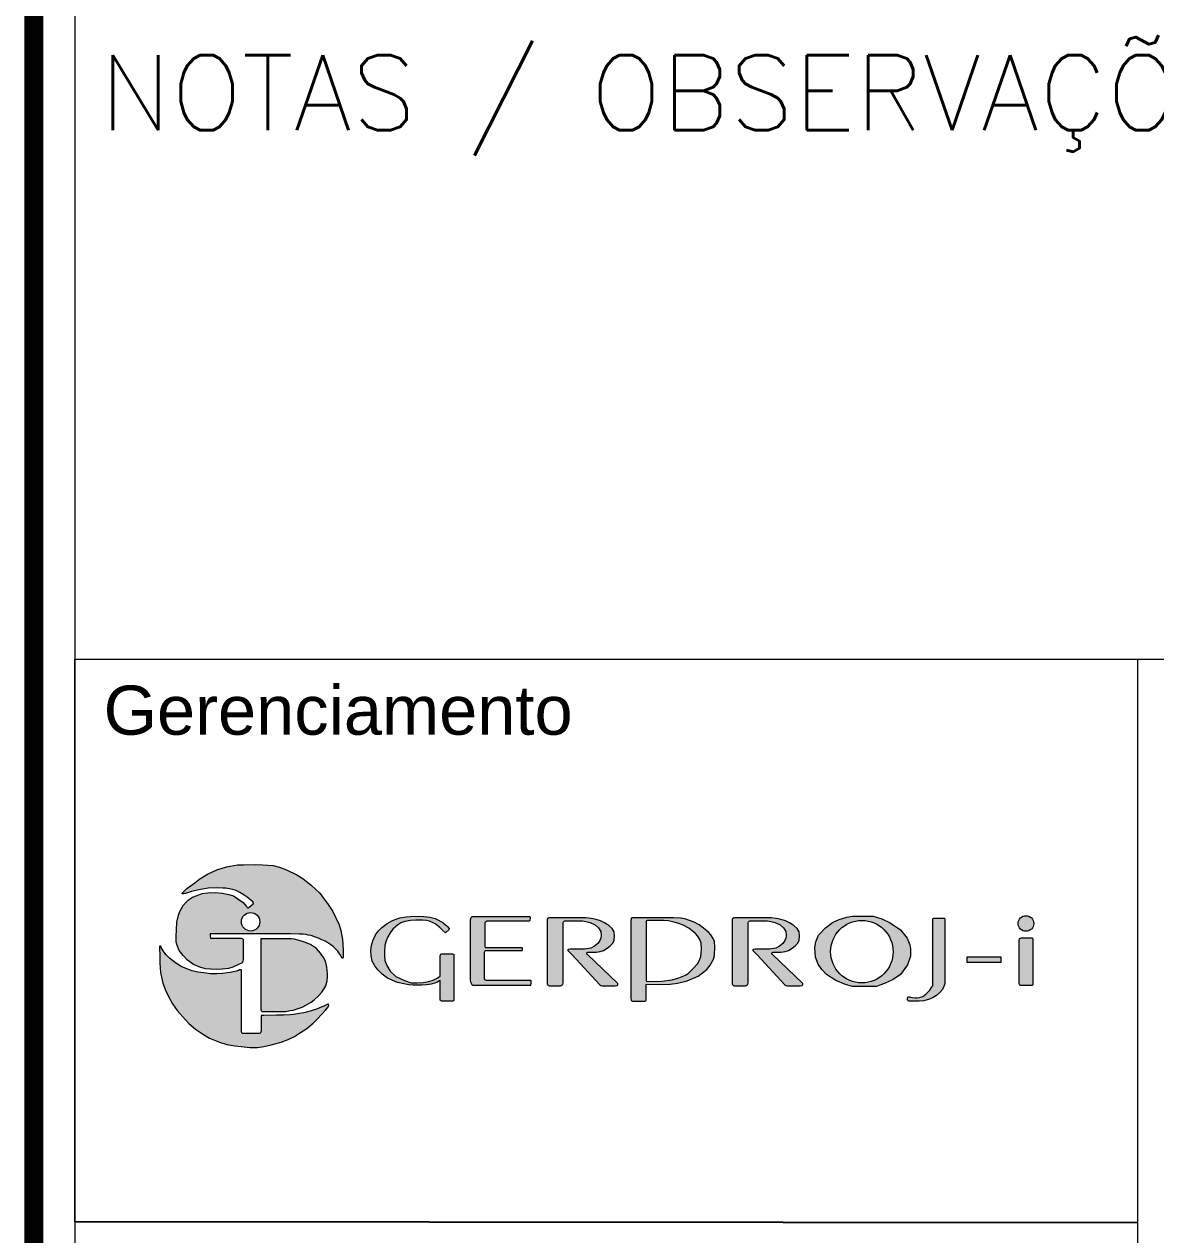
# Model space of a CAD drawing. Header units: inches. Extents: x 17515 to 34518, y -9122 to -4917.
# Drawn here: x 22530.1 to 22824.4, y -8389 to -8074.1 of the extents above; entities that cross this region are included whole.
import ezdxf

# ---------------------------------------------------------------- set-up
doc = ezdxf.new("R2010")
doc.units = ezdxf.units.IN
doc.header["$LTSCALE"] = 50
doc.header["$MEASUREMENT"] = 0
doc.layers.add('FOLHA', color=7, linetype='Continuous')
doc.layers.add('Gerporj 01', color=8, linetype='Continuous', lineweight=5)
doc.styles.add('A000', font='arial.ttf')
doc.styles.add('TEXTO1', font='romans.shx', dxfattribs={"width": 1.25, "height": 0.175})

# ---------------------------------------------------------------- blocks, each defined once
blk = doc.blocks.new('A$C67844AE1')
at = {"layer": 'Gerporj 01'}
h = blk.add_hatch(color=206, dxfattribs=at)
h.paths.add_polyline_path([(0.231, 1.544), (0.272, 1.585), (0.352, 1.642), (0.404, 1.683), (0.481, 1.729), (0.573, 1.773), (0.67, 1.804), (0.778, 1.822), (0.84, 1.824), (0.955, 1.825), (1.029, 1.822), (1.135, 1.817), (1.198, 1.801), (1.267, 1.774), (1.371, 1.722), (1.432, 1.685), (1.514, 1.618), (1.6, 1.54), (1.684, 1.428), (1.731, 1.357), (1.793, 1.223), (1.81, 1.166), (1.828, 1.076), (1.833, 0.973), (1.834, 0.94), (1.834, 0.909), (1.834, 0.897), (1.832, 0.893), (1.829, 0.892), (1.827, 0.892), (1.823, 0.895), (1.815, 0.907), (1.801, 0.931), (1.791, 0.945), (1.781, 0.96), (1.765, 0.977), (1.754, 0.988), (1.733, 1.006), (1.711, 1.025), (1.682, 1.044), (1.655, 1.06), (1.639, 1.067), (1.621, 1.075), (1.594, 1.088), (1.559, 1.102), (1.516, 1.116), (1.485, 1.122), (1.466, 1.126), (1.436, 1.13), (1.396, 1.132), (1.308, 1.134), (0.518, 1.134), (0.515, 1.134), (0.511, 1.134), (0.509, 1.133), (0.507, 1.129), (0.507, 1.121), (0.507, 1.107), (0.508, 1.094), (0.51, 1.09), (0.515, 1.088), (0.52, 1.089), (0.523, 1.09), (0.807, 1.09), (0.817, 1.089), (0.827, 1.087), (0.832, 1.082), (0.834, 1.076), (0.834, 0.873), (0.833, 0.86), (0.83, 0.851), (0.824, 0.843), (0.734, 0.802), (0.689, 0.788), (0.627, 0.782), (0.573, 0.779), (0.512, 0.781), (0.461, 0.786), (0.402, 0.801), (0.339, 0.829), (0.28, 0.871), (0.236, 0.916), (0.198, 0.969), (0.173, 1.027), (0.168, 1.057), (0.165, 1.104), (0.169, 1.176), (0.174, 1.25), (0.189, 1.321), (0.202, 1.356), (0.235, 1.416), (0.265, 1.451), (0.29, 1.472), (0.33, 1.499), (0.376, 1.517), (0.427, 1.537), (0.484, 1.543), (0.556, 1.545), (0.626, 1.541), (0.694, 1.527), (0.739, 1.512), (0.782, 1.483), (0.834, 1.445), (0.866, 1.411), (0.874, 1.401), (0.88, 1.394), (0.886, 1.393), (0.897, 1.399), (0.937, 1.434), (0.94, 1.443), (0.932, 1.454), (0.877, 1.499), (0.844, 1.52), (0.801, 1.547), (0.771, 1.563), (0.755, 1.569), (0.73, 1.576), (0.7, 1.584), (0.664, 1.589), (0.631, 1.591), (0.569, 1.592), (0.487, 1.589), (0.409, 1.578), (0.319, 1.555), (0.26, 1.536), (0.251, 1.535), (0.24, 1.533), (0.231, 1.532), (0.228, 1.535), (0.228, 1.539)])
edge = h.paths.add_edge_path(flags=16)
edge.add_arc((0.91, 1.254), 0.092, 0, 360)
at = {"layer": 'Gerporj 01', "true_color": 0x080808}
for points in [[(2.897, 1.179), (2.854, 1.144), (2.827, 1.171), (2.8, 1.198), (2.753, 1.232), (2.724, 1.246), (2.696, 1.26), (2.666, 1.267), (2.626, 1.27), (2.559, 1.27), (2.507, 1.268), (2.449, 1.257), (2.411, 1.244), (2.379, 1.224), (2.33, 1.179), (2.304, 1.143), (2.279, 1.104), (2.263, 1.064), (2.25, 1.018), (2.246, 0.959), (2.245, 0.916), (2.25, 0.869), (2.27, 0.819), (2.304, 0.76), (2.359, 0.707), (2.445, 0.667), (2.514, 0.646), (2.574, 0.646), (2.637, 0.649), (2.689, 0.657), (2.731, 0.672), (2.765, 0.687), (2.793, 0.705), (2.803, 0.712), (2.803, 0.917), (2.806, 0.925), (2.81, 0.931), (2.816, 0.933), (2.926, 0.933), (2.934, 0.931), (2.939, 0.928), (2.94, 0.923), (2.94, 0.474), (2.939, 0.469), (2.935, 0.464), (2.929, 0.461), (2.821, 0.461), (2.814, 0.463), (2.808, 0.467), (2.803, 0.472), (2.803, 0.656), (2.803, 0.669), (2.797, 0.664), (2.779, 0.653), (2.756, 0.644), (2.713, 0.631), (2.667, 0.625), (2.62, 0.622), (2.534, 0.62), (2.488, 0.624), (2.439, 0.633), (2.375, 0.649), (2.276, 0.692), (2.224, 0.731), (2.179, 0.773), (2.149, 0.813), (2.123, 0.861), (2.113, 0.914), (2.111, 0.967), (2.117, 1.016), (2.129, 1.065), (2.157, 1.123), (2.188, 1.164), (2.22, 1.196), (2.273, 1.236), (2.327, 1.266), (2.399, 1.293), (2.463, 1.303), (2.539, 1.309), (2.638, 1.307), (2.698, 1.3), (2.751, 1.287), (2.787, 1.271), (2.832, 1.243), (2.873, 1.211)], [(3.103, 1.259), (3.103, 0.674), (3.105, 0.653), (3.11, 0.64), (3.118, 0.629), (3.129, 0.621), (3.689, 0.621), (3.706, 0.622), (3.708, 0.627), (3.709, 0.635), (3.71, 0.656), (3.709, 0.664), (3.706, 0.667), (3.7, 0.669), (3.266, 0.669), (3.256, 0.67), (3.251, 0.675), (3.246, 0.685), (3.244, 0.697), (3.244, 0.942), (3.246, 0.953), (3.249, 0.961), (3.256, 0.966), (3.61, 0.966), (3.621, 0.967), (3.624, 0.973), (3.625, 0.981), (3.624, 0.99), (3.622, 0.993), (3.621, 0.994), (3.618, 0.994), (3.264, 0.994), (3.259, 0.995), (3.255, 0.997), (3.253, 1), (3.251, 1.005), (3.25, 1.01), (3.25, 1.016), (3.25, 1.238), (3.251, 1.244), (3.255, 1.252), (3.26, 1.258), (3.267, 1.265), (3.685, 1.265), (3.692, 1.265), (3.696, 1.266), (3.7, 1.268), (3.702, 1.271), (3.704, 1.29), (3.704, 1.296), (3.702, 1.3), (3.7, 1.301), (3.697, 1.303), (3.119, 1.303), (3.114, 1.3), (3.111, 1.297), (3.109, 1.293), (3.106, 1.287), (3.104, 1.28), (3.103, 1.27)], [(3.871, 1.279), (3.871, 0.635), (3.872, 0.627), (3.876, 0.623), (3.882, 0.619), (3.891, 0.615), (4.002, 0.615), (4.011, 0.617), (4.019, 0.623), (4.026, 0.631), (4.03, 0.644), (4.03, 1.228), (4.03, 1.241), (4.031, 1.248), (4.034, 1.255), (4.039, 1.259), (4.047, 1.262), (4.223, 1.262), (4.257, 1.258), (4.3, 1.247), (4.35, 1.225), (4.383, 1.194), (4.406, 1.158), (4.409, 1.117), (4.406, 1.089), (4.397, 1.068), (4.376, 1.038), (4.344, 1.011), (4.305, 0.991), (4.243, 0.98), (4.164, 0.98), (4.099, 0.98), (4.087, 0.979), (4.081, 0.978), (4.077, 0.973), (4.077, 0.97), (4.078, 0.966), (4.119, 0.925), (4.397, 0.626), (4.405, 0.619), (4.418, 0.615), (4.55, 0.615), (4.568, 0.617), (4.572, 0.622), (4.576, 0.629), (4.576, 0.637), (4.574, 0.642), (4.273, 0.927), (4.267, 0.932), (4.266, 0.936), (4.266, 0.94), (4.268, 0.943), (4.271, 0.947), (4.277, 0.95), (4.285, 0.95), (4.36, 0.951), (4.398, 0.956), (4.434, 0.969), (4.47, 0.99), (4.499, 1.013), (4.525, 1.042), (4.539, 1.069), (4.542, 1.114), (4.539, 1.154), (4.518, 1.188), (4.49, 1.213), (4.47, 1.227), (4.443, 1.245), (4.403, 1.263), (4.371, 1.274), (4.328, 1.284), (4.308, 1.288), (4.257, 1.293), (3.908, 1.293), (3.893, 1.293), (3.887, 1.293), (3.882, 1.291), (3.879, 1.289), (3.875, 1.286), (3.873, 1.284), (3.871, 1.282)], [(5.718, 1.279), (5.718, 0.635), (5.719, 0.627), (5.723, 0.623), (5.729, 0.619), (5.738, 0.615), (5.849, 0.615), (5.858, 0.617), (5.866, 0.623), (5.873, 0.631), (5.877, 0.644), (5.877, 1.228), (5.877, 1.241), (5.878, 1.248), (5.881, 1.255), (5.886, 1.259), (5.894, 1.262), (6.07, 1.262), (6.104, 1.258), (6.148, 1.247), (6.197, 1.225), (6.23, 1.194), (6.253, 1.158), (6.256, 1.117), (6.253, 1.089), (6.244, 1.068), (6.223, 1.038), (6.191, 1.011), (6.152, 0.991), (6.091, 0.98), (6.011, 0.98), (5.946, 0.98), (5.935, 0.979), (5.928, 0.978), (5.924, 0.973), (5.924, 0.97), (5.925, 0.966), (5.966, 0.925), (6.244, 0.626), (6.252, 0.619), (6.265, 0.615), (6.397, 0.615), (6.415, 0.617), (6.419, 0.622), (6.423, 0.629), (6.423, 0.637), (6.421, 0.642), (6.12, 0.927), (6.114, 0.932), (6.113, 0.936), (6.113, 0.94), (6.115, 0.943), (6.118, 0.947), (6.124, 0.95), (6.132, 0.95), (6.207, 0.951), (6.246, 0.956), (6.281, 0.969), (6.317, 0.99), (6.346, 1.013), (6.372, 1.042), (6.386, 1.069), (6.389, 1.114), (6.386, 1.154), (6.365, 1.188), (6.337, 1.213), (6.317, 1.227), (6.29, 1.245), (6.25, 1.263), (6.218, 1.274), (6.175, 1.284), (6.155, 1.288), (6.105, 1.293), (5.755, 1.293), (5.74, 1.293), (5.734, 1.293), (5.729, 1.291), (5.726, 1.289), (5.723, 1.286), (5.72, 1.284), (5.718, 1.282)], [(7.728, 1.29), (7.824, 1.29), (7.833, 1.289), (7.837, 1.287), (7.839, 1.284), (7.841, 1.279), (7.841, 0.65), (7.839, 0.639), (7.831, 0.607), (7.816, 0.579), (7.79, 0.547), (7.758, 0.519), (7.723, 0.499), (7.688, 0.48), (7.632, 0.464), (7.584, 0.462), (7.512, 0.463), (7.48, 0.463), (7.475, 0.465), (7.471, 0.47), (7.468, 0.476), (7.467, 0.487), (7.467, 0.496), (7.471, 0.501), (7.476, 0.504), (7.486, 0.504), (7.499, 0.5), (7.515, 0.498), (7.544, 0.496), (7.565, 0.496), (7.585, 0.497), (7.599, 0.5), (7.619, 0.509), (7.637, 0.522), (7.651, 0.533), (7.674, 0.554), (7.689, 0.572), (7.699, 0.587), (7.712, 0.606), (7.717, 0.611), (7.719, 0.614), (7.72, 0.617), (7.72, 1.28), (7.721, 1.282), (7.721, 1.283), (7.721, 1.284), (7.722, 1.285), (7.723, 1.286), (7.723, 1.287), (7.725, 1.288), (7.726, 1.289), (7.727, 1.29)], [(8.063, 0.903), (8.4, 0.903), (8.4, 0.847), (8.063, 0.847)]]:
    blk.add_hatch(color=18, dxfattribs=at).paths.add_polyline_path(points)
h = blk.add_hatch(color=18, dxfattribs=at)
h.paths.add_polyline_path([(4.859, 1.239), (4.859, 0.677), (4.86, 0.669), (4.863, 0.661), (4.876, 0.659), (5.015, 0.661), (5.118, 0.674), (5.186, 0.695), (5.253, 0.72), (5.281, 0.74), (5.329, 0.787), (5.371, 0.834), (5.391, 0.87), (5.404, 0.906), (5.409, 0.936), (5.412, 0.985), (5.407, 1.042), (5.396, 1.076), (5.37, 1.114), (5.35, 1.137), (5.317, 1.165), (5.284, 1.189), (5.229, 1.22), (5.185, 1.238), (5.149, 1.248), (5.08, 1.264), (5.035, 1.267), (4.876, 1.267), (4.867, 1.267), (4.862, 1.265), (4.859, 1.262)], flags=16)
h.paths.add_polyline_path([(4.707, 1.266), (4.707, 0.487), (4.708, 0.475), (4.71, 0.467), (4.715, 0.464), (4.723, 0.461), (4.84, 0.461), (4.85, 0.462), (4.855, 0.465), (4.86, 0.471), (4.86, 0.63), (5.009, 0.628), (5.099, 0.631), (5.17, 0.642), (5.269, 0.664), (5.378, 0.712), (5.463, 0.779), (5.498, 0.822), (5.531, 0.88), (5.542, 0.919), (5.544, 1.005), (5.541, 1.056), (5.529, 1.086), (5.505, 1.123), (5.482, 1.149), (5.431, 1.191), (5.388, 1.222), (5.337, 1.25), (5.292, 1.268), (5.246, 1.282), (5.205, 1.29), (5.13, 1.294), (4.748, 1.294), (4.736, 1.294), (4.717, 1.293), (4.712, 1.291), (4.71, 1.288), (4.709, 1.284), (4.708, 1.277)])
h = blk.add_hatch(color=18, dxfattribs=at)
edge = h.paths.add_edge_path(flags=16)
edge.add_arc((7.012, 0.956), 0.312, 0, 360)
h.paths.add_polyline_path([(7.125, 1.309), (7.211, 1.282), (7.296, 1.244), (7.398, 1.175), (7.465, 1.09), (7.49, 1.025), (7.496, 0.984), (7.497, 0.91), (7.469, 0.823), (7.399, 0.729), (7.323, 0.677), (7.237, 0.638), (7.192, 0.622), (7.157, 0.609), (6.919, 0.609), (6.849, 0.629), (6.751, 0.669), (6.659, 0.728), (6.614, 0.779), (6.576, 0.832), (6.549, 0.902), (6.544, 0.998), (6.553, 1.054), (6.579, 1.12), (6.649, 1.195), (6.719, 1.248), (6.787, 1.278), (6.861, 1.301), (6.917, 1.309)])
at = {"layer": 'Gerporj 01'}
h = blk.add_hatch(color=206, dxfattribs=at)
h.paths.add_polyline_path([(8.58, 1.053), (8.58, 0.658), (8.58, 0.639), (8.581, 0.631), (8.584, 0.627), (8.59, 0.622), (8.6, 0.62), (8.708, 0.62), (8.716, 0.62), (8.719, 0.623), (8.722, 0.628), (8.723, 0.633), (8.723, 1.064), (8.723, 1.073), (8.723, 1.078), (8.721, 1.083), (8.717, 1.087), (8.714, 1.089), (8.602, 1.089), (8.597, 1.088), (8.592, 1.088), (8.588, 1.086), (8.585, 1.084), (8.583, 1.08), (8.581, 1.076), (8.58, 1.071)])
edge = h.paths.add_edge_path()
edge.add_arc((8.65, 1.237), 0.0781, 0, 360)
h = blk.add_hatch(color=206, dxfattribs=at)
h.paths.add_polyline_path([(1.011, 1.079), (1.011, 0.381), (1.012, 0.376), (1.014, 0.369), (1.017, 0.364), (1.022, 0.36), (1.028, 0.358), (1.208, 0.358), (1.261, 0.359), (1.303, 0.367), (1.334, 0.373), (1.373, 0.385), (1.426, 0.402), (1.468, 0.426), (1.514, 0.453), (1.544, 0.476), (1.586, 0.515), (1.622, 0.553), (1.642, 0.582), (1.661, 0.615), (1.673, 0.665), (1.677, 0.707), (1.677, 0.736), (1.67, 0.802), (1.657, 0.861), (1.637, 0.898), (1.609, 0.942), (1.566, 0.988), (1.508, 1.026), (1.449, 1.051), (1.394, 1.068), (1.344, 1.079), (1.315, 1.085), (1.062, 1.085), (1.036, 1.085), (1.024, 1.085), (1.021, 1.085), (1.018, 1.085), (1.016, 1.084), (1.013, 1.083), (1.012, 1.082), (1.011, 1.081)])
h.paths.add_polyline_path([(0.012, 1.01), (0.01, 1.012), (0.003, 1.011), (0.001, 1.008), (0.001, 1.001), (0, 0.984), (0.002, 0.923), (0.002, 0.842), (0.011, 0.748), (0.02, 0.7), (0.034, 0.642), (0.061, 0.573), (0.093, 0.503), (0.131, 0.435), (0.177, 0.37), (0.233, 0.306), (0.292, 0.24), (0.358, 0.183), (0.438, 0.128), (0.501, 0.092), (0.598, 0.052), (0.674, 0.028), (0.752, 0.014), (0.817, 0.008), (0.904, 0), (0.98, 0), (1.042, 0.009), (1.116, 0.025), (1.215, 0.051), (1.284, 0.078), (1.347, 0.108), (1.399, 0.143), (1.47, 0.189), (1.533, 0.241), (1.574, 0.283), (1.622, 0.333), (1.656, 0.373), (1.676, 0.395), (1.686, 0.409), (1.69, 0.421), (1.689, 0.427), (1.688, 0.43), (1.684, 0.431), (1.68, 0.43), (1.673, 0.428), (1.666, 0.425), (1.654, 0.419), (1.642, 0.413), (1.615, 0.401), (1.569, 0.383), (1.516, 0.364), (1.469, 0.351), (1.442, 0.345), (1.398, 0.339), (1.339, 0.329), (1.306, 0.324), (1.243, 0.322), (1.168, 0.321), (1.041, 0.32), (1.03, 0.32), (1.02, 0.32), (1.019, 0.32), (1.017, 0.319), (1.016, 0.317), (1.015, 0.315), (1.014, 0.313), (1.014, 0.171), (1.014, 0.166), (1.013, 0.157), (1.01, 0.145), (1.005, 0.141), (0.999, 0.139), (0.993, 0.139), (0.836, 0.139), (0.83, 0.14), (0.824, 0.143), (0.821, 0.147), (0.82, 0.158), (0.82, 0.765), (0.82, 0.77), (0.818, 0.772), (0.814, 0.775), (0.807, 0.774), (0.799, 0.773), (0.789, 0.769), (0.768, 0.76), (0.739, 0.755), (0.707, 0.747), (0.676, 0.744), (0.633, 0.738), (0.571, 0.735), (0.508, 0.734), (0.442, 0.743), (0.383, 0.752), (0.328, 0.766), (0.291, 0.777), (0.215, 0.808), (0.16, 0.843), (0.099, 0.892), (0.068, 0.925), (0.042, 0.955), (0.021, 0.99)])
at = {"layer": 'Gerporj 01', "color": 206}
for points in [[(0.231, 1.544), (0.272, 1.585), (0.352, 1.642), (0.404, 1.683), (0.481, 1.729), (0.573, 1.773), (0.67, 1.804), (0.778, 1.822), (0.84, 1.824), (0.955, 1.825), (1.029, 1.822), (1.135, 1.817), (1.198, 1.801), (1.267, 1.774), (1.371, 1.722), (1.432, 1.685), (1.514, 1.618), (1.6, 1.54), (1.684, 1.428), (1.731, 1.357), (1.793, 1.223), (1.81, 1.166), (1.828, 1.076), (1.833, 0.973), (1.834, 0.94), (1.834, 0.909), (1.834, 0.897), (1.832, 0.893), (1.829, 0.892), (1.827, 0.892), (1.823, 0.895), (1.815, 0.907), (1.801, 0.931), (1.791, 0.945), (1.781, 0.96), (1.765, 0.977), (1.754, 0.988), (1.733, 1.006), (1.711, 1.025), (1.682, 1.044), (1.655, 1.06), (1.639, 1.067), (1.621, 1.075), (1.594, 1.088), (1.559, 1.102), (1.516, 1.116), (1.485, 1.122), (1.466, 1.126), (1.436, 1.13), (1.396, 1.132), (1.308, 1.134), (0.518, 1.134), (0.515, 1.134), (0.511, 1.134), (0.509, 1.133), (0.507, 1.129), (0.507, 1.121), (0.507, 1.107), (0.508, 1.094), (0.51, 1.09), (0.515, 1.088), (0.52, 1.089), (0.523, 1.09), (0.807, 1.09), (0.817, 1.089), (0.827, 1.087), (0.832, 1.082), (0.834, 1.076), (0.834, 0.873), (0.833, 0.86), (0.83, 0.851), (0.824, 0.843), (0.734, 0.802), (0.689, 0.788), (0.627, 0.782), (0.573, 0.779), (0.512, 0.781), (0.461, 0.786), (0.402, 0.801), (0.339, 0.829), (0.28, 0.871), (0.236, 0.916), (0.198, 0.969), (0.173, 1.027), (0.168, 1.057), (0.165, 1.104), (0.169, 1.176), (0.174, 1.25), (0.189, 1.321), (0.202, 1.356), (0.235, 1.416), (0.265, 1.451), (0.29, 1.472), (0.33, 1.499), (0.376, 1.517), (0.427, 1.537), (0.484, 1.543), (0.556, 1.545), (0.626, 1.541), (0.694, 1.527), (0.739, 1.512), (0.782, 1.483), (0.834, 1.445), (0.866, 1.411), (0.874, 1.401), (0.88, 1.394), (0.886, 1.393), (0.897, 1.399), (0.937, 1.434), (0.94, 1.443), (0.932, 1.454), (0.877, 1.499), (0.844, 1.52), (0.801, 1.547), (0.771, 1.563), (0.755, 1.569), (0.73, 1.576), (0.7, 1.584), (0.664, 1.589), (0.631, 1.591), (0.569, 1.592), (0.487, 1.589), (0.409, 1.578), (0.319, 1.555), (0.26, 1.536), (0.251, 1.535), (0.24, 1.533), (0.231, 1.532), (0.228, 1.535), (0.228, 1.539), (0.231, 1.544)], [(8.58, 1.053), (8.58, 0.658), (8.58, 0.639), (8.581, 0.631), (8.584, 0.627), (8.59, 0.622), (8.6, 0.62), (8.708, 0.62), (8.716, 0.62), (8.719, 0.623), (8.722, 0.628), (8.723, 0.633), (8.723, 1.064), (8.723, 1.073), (8.723, 1.078), (8.721, 1.083), (8.717, 1.087), (8.714, 1.089), (8.602, 1.089), (8.597, 1.088), (8.592, 1.088), (8.588, 1.086), (8.585, 1.084), (8.583, 1.08), (8.581, 1.076), (8.58, 1.071), (8.58, 1.053)], [(0.012, 1.01), (0.01, 1.012), (0.003, 1.011), (0.001, 1.008), (0.001, 1.001), (0, 0.984), (0.002, 0.923), (0.002, 0.842), (0.011, 0.748), (0.02, 0.7), (0.034, 0.642), (0.061, 0.573), (0.093, 0.503), (0.131, 0.435), (0.177, 0.37), (0.233, 0.306), (0.292, 0.24), (0.358, 0.183), (0.438, 0.128), (0.501, 0.092), (0.598, 0.052), (0.674, 0.028), (0.752, 0.014), (0.817, 0.008), (0.904, 0), (0.98, 0), (1.042, 0.009), (1.116, 0.025), (1.215, 0.051), (1.284, 0.078), (1.347, 0.108), (1.399, 0.143), (1.47, 0.189), (1.533, 0.241), (1.574, 0.283), (1.622, 0.333), (1.656, 0.373), (1.676, 0.395), (1.686, 0.409), (1.69, 0.421), (1.689, 0.427), (1.688, 0.43), (1.684, 0.431), (1.68, 0.43), (1.673, 0.428), (1.666, 0.425), (1.654, 0.419), (1.642, 0.413), (1.615, 0.401), (1.569, 0.383), (1.516, 0.364), (1.469, 0.351), (1.442, 0.345), (1.398, 0.339), (1.339, 0.329), (1.306, 0.324), (1.243, 0.322), (1.168, 0.321), (1.041, 0.32), (1.03, 0.32), (1.02, 0.32), (1.019, 0.32), (1.017, 0.319), (1.016, 0.317), (1.015, 0.315), (1.014, 0.313), (1.014, 0.171), (1.014, 0.166), (1.013, 0.157), (1.01, 0.145), (1.005, 0.141), (0.999, 0.139), (0.993, 0.139), (0.836, 0.139), (0.83, 0.14), (0.824, 0.143), (0.821, 0.147), (0.82, 0.158), (0.82, 0.765), (0.82, 0.77), (0.818, 0.772), (0.814, 0.775), (0.807, 0.774), (0.799, 0.773), (0.789, 0.769), (0.768, 0.76), (0.739, 0.755), (0.707, 0.747), (0.676, 0.744), (0.633, 0.738), (0.571, 0.735), (0.508, 0.734), (0.442, 0.743), (0.383, 0.752), (0.328, 0.766), (0.291, 0.777), (0.215, 0.808), (0.16, 0.843), (0.099, 0.892), (0.068, 0.925), (0.042, 0.955), (0.021, 0.99), (0.012, 1.01)], [(1.011, 1.079), (1.011, 0.381), (1.012, 0.376), (1.014, 0.369), (1.017, 0.364), (1.022, 0.36), (1.028, 0.358), (1.208, 0.358), (1.261, 0.359), (1.303, 0.367), (1.334, 0.373), (1.373, 0.385), (1.426, 0.402), (1.468, 0.426), (1.514, 0.453), (1.544, 0.476), (1.586, 0.515), (1.622, 0.553), (1.642, 0.582), (1.661, 0.615), (1.673, 0.665), (1.677, 0.707), (1.677, 0.736), (1.67, 0.802), (1.657, 0.861), (1.637, 0.898), (1.609, 0.942), (1.566, 0.988), (1.508, 1.026), (1.449, 1.051), (1.394, 1.068), (1.344, 1.079), (1.315, 1.085), (1.062, 1.085), (1.036, 1.085), (1.024, 1.085), (1.021, 1.085), (1.018, 1.085), (1.016, 1.084), (1.013, 1.083), (1.012, 1.082), (1.011, 1.081), (1.011, 1.079)]]:
    blk.add_lwpolyline(points, dxfattribs=at)
at = {"layer": 'Gerporj 01'}
for points in [[(2.897, 1.179), (2.854, 1.144), (2.827, 1.171), (2.8, 1.198), (2.753, 1.232), (2.724, 1.246), (2.696, 1.26), (2.666, 1.267), (2.626, 1.27), (2.559, 1.27), (2.507, 1.268), (2.449, 1.257), (2.411, 1.244), (2.379, 1.224), (2.33, 1.179), (2.304, 1.143), (2.279, 1.104), (2.263, 1.064), (2.25, 1.018), (2.246, 0.959), (2.245, 0.916), (2.25, 0.869), (2.27, 0.819), (2.304, 0.76), (2.359, 0.707), (2.445, 0.667), (2.514, 0.646), (2.574, 0.646), (2.637, 0.649), (2.689, 0.657), (2.731, 0.672), (2.765, 0.687), (2.793, 0.705), (2.793, 0.705), (2.803, 0.712), (2.803, 0.917), (2.806, 0.925), (2.81, 0.931), (2.816, 0.933), (2.926, 0.933), (2.934, 0.931), (2.939, 0.928), (2.94, 0.923), (2.94, 0.474), (2.939, 0.469), (2.935, 0.464), (2.929, 0.461), (2.821, 0.461), (2.814, 0.463), (2.808, 0.467), (2.803, 0.472), (2.803, 0.656), (2.803, 0.669), (2.797, 0.664), (2.779, 0.653), (2.756, 0.644), (2.713, 0.631), (2.667, 0.625), (2.62, 0.622), (2.534, 0.62), (2.488, 0.624), (2.439, 0.633), (2.375, 0.649), (2.276, 0.692), (2.224, 0.731), (2.179, 0.773), (2.149, 0.813), (2.123, 0.861), (2.113, 0.914), (2.111, 0.967), (2.117, 1.016), (2.129, 1.065), (2.157, 1.123), (2.188, 1.164), (2.22, 1.196), (2.273, 1.236), (2.327, 1.266), (2.399, 1.293), (2.463, 1.303), (2.539, 1.309), (2.638, 1.307), (2.698, 1.3), (2.751, 1.287), (2.787, 1.271), (2.832, 1.243), (2.873, 1.211), (2.897, 1.179)], [(3.103, 1.259), (3.103, 0.674), (3.105, 0.653), (3.11, 0.64), (3.118, 0.629), (3.129, 0.621), (3.689, 0.621), (3.706, 0.622), (3.708, 0.627), (3.709, 0.635), (3.71, 0.656), (3.709, 0.664), (3.706, 0.667), (3.7, 0.669), (3.266, 0.669), (3.256, 0.67), (3.251, 0.675), (3.246, 0.685), (3.244, 0.697), (3.244, 0.942), (3.246, 0.953), (3.249, 0.961), (3.256, 0.966), (3.61, 0.966), (3.621, 0.967), (3.624, 0.973), (3.625, 0.981), (3.624, 0.99), (3.622, 0.993), (3.621, 0.994), (3.618, 0.994), (3.264, 0.994), (3.259, 0.995), (3.255, 0.997), (3.253, 1), (3.251, 1.005), (3.25, 1.01), (3.25, 1.016), (3.25, 1.238), (3.251, 1.244), (3.255, 1.252), (3.26, 1.258), (3.267, 1.265), (3.685, 1.265), (3.692, 1.265), (3.696, 1.266), (3.7, 1.268), (3.702, 1.271), (3.704, 1.29), (3.704, 1.296), (3.702, 1.3), (3.7, 1.301), (3.697, 1.303), (3.119, 1.303), (3.114, 1.3), (3.111, 1.297), (3.109, 1.293), (3.106, 1.287), (3.104, 1.28), (3.103, 1.27), (3.103, 1.259)], [(3.871, 1.279), (3.871, 0.635), (3.872, 0.627), (3.876, 0.623), (3.882, 0.619), (3.891, 0.615), (4.002, 0.615), (4.011, 0.617), (4.019, 0.623), (4.026, 0.631), (4.03, 0.644), (4.03, 1.228), (4.03, 1.241), (4.031, 1.248), (4.034, 1.255), (4.039, 1.259), (4.047, 1.262), (4.223, 1.262), (4.257, 1.258), (4.3, 1.247), (4.35, 1.225), (4.383, 1.194), (4.406, 1.158), (4.409, 1.117), (4.406, 1.089), (4.397, 1.068), (4.376, 1.038), (4.344, 1.011), (4.305, 0.991), (4.243, 0.98), (4.164, 0.98), (4.099, 0.98), (4.087, 0.979), (4.081, 0.978), (4.081, 0.978), (4.077, 0.973), (4.077, 0.97), (4.078, 0.966), (4.119, 0.925), (4.397, 0.626), (4.405, 0.619), (4.418, 0.615), (4.55, 0.615), (4.568, 0.617), (4.572, 0.622), (4.576, 0.629), (4.576, 0.637), (4.574, 0.642), (4.273, 0.927), (4.267, 0.932), (4.266, 0.936), (4.266, 0.94), (4.268, 0.943), (4.271, 0.947), (4.277, 0.95), (4.285, 0.95), (4.36, 0.951), (4.398, 0.956), (4.434, 0.969), (4.47, 0.99), (4.499, 1.013), (4.525, 1.042), (4.539, 1.069), (4.542, 1.114), (4.539, 1.154), (4.518, 1.188), (4.49, 1.213), (4.47, 1.227), (4.443, 1.245), (4.403, 1.263), (4.371, 1.274), (4.328, 1.284), (4.308, 1.288), (4.257, 1.293), (3.908, 1.293), (3.893, 1.293), (3.887, 1.293), (3.882, 1.291), (3.879, 1.289), (3.875, 1.286), (3.873, 1.284), (3.871, 1.282), (3.871, 1.279)], [(4.707, 1.266), (4.707, 0.487), (4.708, 0.475), (4.71, 0.467), (4.715, 0.464), (4.723, 0.461), (4.84, 0.461), (4.85, 0.462), (4.85, 0.462), (4.855, 0.465), (4.86, 0.471), (4.86, 0.63), (5.009, 0.628), (5.099, 0.631), (5.17, 0.642), (5.269, 0.664), (5.378, 0.712), (5.463, 0.779), (5.498, 0.822), (5.531, 0.88), (5.542, 0.919), (5.544, 1.005), (5.541, 1.056), (5.529, 1.086), (5.505, 1.123), (5.482, 1.149), (5.431, 1.191), (5.388, 1.222), (5.337, 1.25), (5.292, 1.268), (5.246, 1.282), (5.205, 1.29), (5.13, 1.294), (4.748, 1.294), (4.736, 1.294), (4.717, 1.293), (4.712, 1.291), (4.71, 1.288), (4.709, 1.284), (4.708, 1.277), (4.707, 1.266)], [(4.859, 1.239), (4.859, 0.677), (4.86, 0.669), (4.863, 0.661), (4.876, 0.659), (5.015, 0.661), (5.118, 0.674), (5.186, 0.695), (5.253, 0.72), (5.281, 0.74), (5.329, 0.787), (5.371, 0.834), (5.391, 0.87), (5.404, 0.906), (5.409, 0.936), (5.412, 0.985), (5.407, 1.042), (5.396, 1.076), (5.37, 1.114), (5.35, 1.137), (5.317, 1.165), (5.284, 1.189), (5.229, 1.22), (5.185, 1.238), (5.149, 1.248), (5.08, 1.264), (5.035, 1.267), (4.876, 1.267), (4.867, 1.267), (4.862, 1.265), (4.862, 1.265), (4.859, 1.262), (4.859, 1.239)], [(5.718, 1.279), (5.718, 0.635), (5.719, 0.627), (5.723, 0.623), (5.729, 0.619), (5.738, 0.615), (5.849, 0.615), (5.858, 0.617), (5.866, 0.623), (5.873, 0.631), (5.877, 0.644), (5.877, 1.228), (5.877, 1.241), (5.878, 1.248), (5.881, 1.255), (5.886, 1.259), (5.894, 1.262), (6.07, 1.262), (6.104, 1.258), (6.148, 1.247), (6.197, 1.225), (6.23, 1.194), (6.253, 1.158), (6.256, 1.117), (6.253, 1.089), (6.244, 1.068), (6.223, 1.038), (6.191, 1.011), (6.152, 0.991), (6.091, 0.98), (6.011, 0.98), (5.946, 0.98), (5.935, 0.979), (5.928, 0.978), (5.928, 0.978), (5.924, 0.973), (5.924, 0.97), (5.925, 0.966), (5.966, 0.925), (6.244, 0.626), (6.252, 0.619), (6.265, 0.615), (6.397, 0.615), (6.415, 0.617), (6.419, 0.622), (6.423, 0.629), (6.423, 0.637), (6.421, 0.642), (6.12, 0.927), (6.114, 0.932), (6.113, 0.936), (6.113, 0.94), (6.115, 0.943), (6.118, 0.947), (6.124, 0.95), (6.132, 0.95), (6.207, 0.951), (6.246, 0.956), (6.281, 0.969), (6.317, 0.99), (6.346, 1.013), (6.372, 1.042), (6.386, 1.069), (6.389, 1.114), (6.386, 1.154), (6.365, 1.188), (6.337, 1.213), (6.317, 1.227), (6.29, 1.245), (6.25, 1.263), (6.218, 1.274), (6.175, 1.284), (6.155, 1.288), (6.105, 1.293), (5.755, 1.293), (5.74, 1.293), (5.734, 1.293), (5.729, 1.291), (5.726, 1.289), (5.723, 1.286), (5.72, 1.284), (5.718, 1.282), (5.718, 1.279)], [(7.125, 1.309), (7.211, 1.282), (7.296, 1.244), (7.398, 1.175), (7.465, 1.09), (7.49, 1.025), (7.496, 0.984), (7.497, 0.91), (7.469, 0.823), (7.399, 0.729), (7.323, 0.677), (7.237, 0.638), (7.192, 0.622), (7.157, 0.609), (6.919, 0.609), (6.849, 0.629), (6.751, 0.669), (6.659, 0.728), (6.614, 0.779), (6.576, 0.832), (6.549, 0.902), (6.544, 0.998), (6.553, 1.054), (6.579, 1.12), (6.649, 1.195), (6.719, 1.248), (6.787, 1.278), (6.861, 1.301), (6.917, 1.309), (7.125, 1.309)], [(7.728, 1.29), (7.824, 1.29), (7.833, 1.289), (7.837, 1.287), (7.839, 1.284), (7.841, 1.279), (7.841, 0.65), (7.839, 0.639), (7.831, 0.607), (7.816, 0.579), (7.79, 0.547), (7.758, 0.519), (7.723, 0.499), (7.688, 0.48), (7.632, 0.464), (7.584, 0.462), (7.512, 0.463), (7.48, 0.463), (7.475, 0.465), (7.471, 0.47), (7.468, 0.476), (7.467, 0.487), (7.467, 0.496), (7.471, 0.501), (7.476, 0.504), (7.486, 0.504), (7.499, 0.5), (7.515, 0.498), (7.544, 0.496), (7.565, 0.496), (7.585, 0.497), (7.599, 0.5), (7.619, 0.509), (7.637, 0.522), (7.651, 0.533), (7.674, 0.554), (7.689, 0.572), (7.699, 0.587), (7.712, 0.606), (7.717, 0.611), (7.719, 0.614), (7.72, 0.617), (7.72, 1.28), (7.721, 1.282), (7.721, 1.283), (7.721, 1.284), (7.722, 1.285), (7.723, 1.286), (7.723, 1.287), (7.725, 1.288), (7.726, 1.289), (7.727, 1.29), (7.728, 1.29)]]:
    blk.add_lwpolyline(points, dxfattribs=at)
blk.add_lwpolyline([(8.063, 0.903), (8.4, 0.903), (8.4, 0.847), (8.063, 0.847)], close=True, dxfattribs=at)
at = {"layer": 'Gerporj 01', "color": 206}
for centre, radius in [((0.91, 1.254), 0.092), ((8.65, 1.237), 0.0781)]:
    blk.add_circle(centre, radius, dxfattribs=at)
at = {"layer": 'Gerporj 01'}
blk.add_circle((7.012, 0.956), 0.312, dxfattribs=at)

msp = doc.modelspace()

# ---------------------------------------------------------------- linework, layer by layer
at = {"lineweight": 0}
for p, q in [((22543.329, -7483.16), (22543.329, -9061.857)), ((22543.329, -8385.643), (22543.329, -8239.31)), ((22543.329, -8239.31), (23400.129, -8239.31)), ((22819.703, -8239.31), (22819.703, -8532.523))]:
    msp.add_line(p, q, dxfattribs=at)
at = {"linetype": 'Continuous'}
msp.add_line((22819.703, -8385.916), (22543.329, -8385.643), dxfattribs=at)
at = {"layer": 'FOLHA', "color": 252, "const_width": 5}
msp.add_lwpolyline([(22532.629, -9061.857), (22532.629, -4976.857)], dxfattribs=at)

# ---------------------------------------------------------------- block references
at = {"xscale": 26.05307233489016, "yscale": 26.05307233489016, "zscale": 26.05307233489016}
msp.add_blockref('A$C67844AE1', (22565.308, -8340.249), dxfattribs=at)

# ---------------------------------------------------------------- texts
at = {"lineweight": 0, "style": 'TEXTO1'}
msp.add_text('NOTAS / OBSERVAÇÕES', height=19.584, dxfattribs=at).set_placement((22549.863, -8101.708))
at = {"style": 'A000'}
msp.add_text('Gerenciamento', height=12.77435, dxfattribs=at).set_placement((22550.778, -8258.915))

doc.saveas('drawing.dxf')
